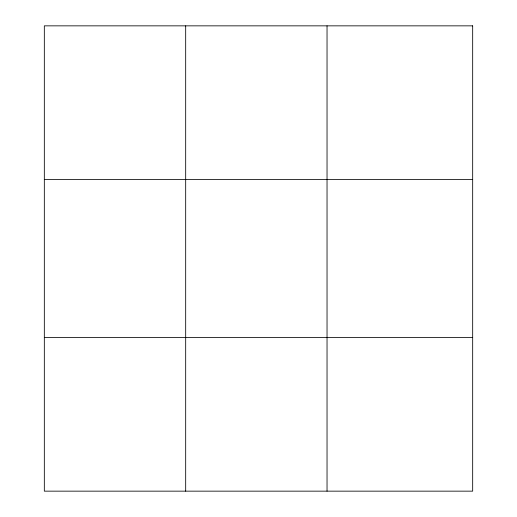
<?xml version="1.0" encoding="UTF-8"?>
<svg xmlns="http://www.w3.org/2000/svg" width="517" height="517" viewBox="0 0 517 517"><rect width="100%" height="100%" fill="white"/><g stroke="black" fill="none" stroke-linecap="round" stroke-linejoin="round"><path stroke-width="0.78" d="M185.681 491.15L185.681 25.85M327.035 491.15L327.035 25.85M44.326 179.399L472.674 179.399M44.326 337.601L472.674 337.601M472.674 25.85L472.674 491.15L44.326 491.15L44.326 25.85L472.674 25.85"/></g></svg>
